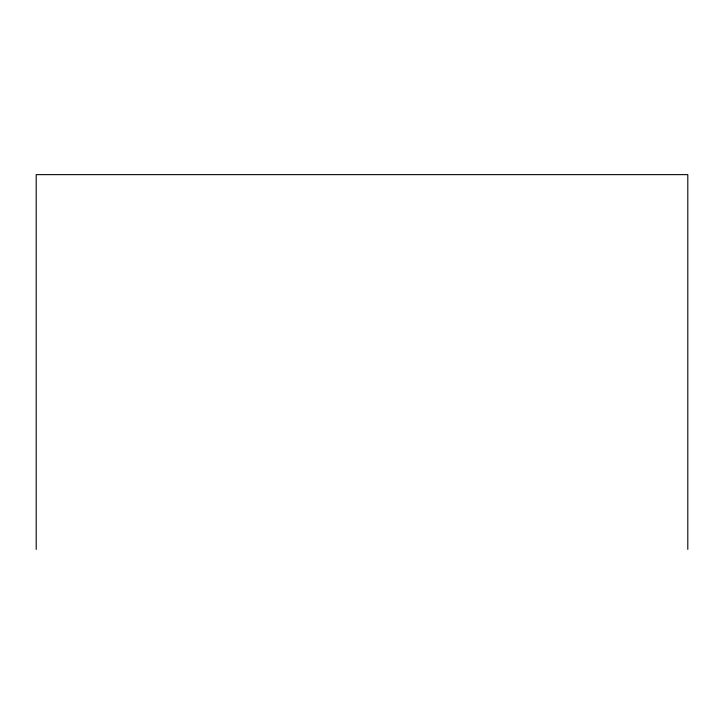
<?xml version="1.0" encoding="UTF-8"?>
<svg xmlns="http://www.w3.org/2000/svg" width="724" height="724" viewBox="0 0 724 724"><rect width="100%" height="100%" fill="white"/><g stroke="black" fill="none" stroke-linecap="round" stroke-linejoin="round"><path stroke-width="1.09" d="M687.8 549.371L687.8 174.629L36.2 174.629L36.2 549.371"/></g></svg>
